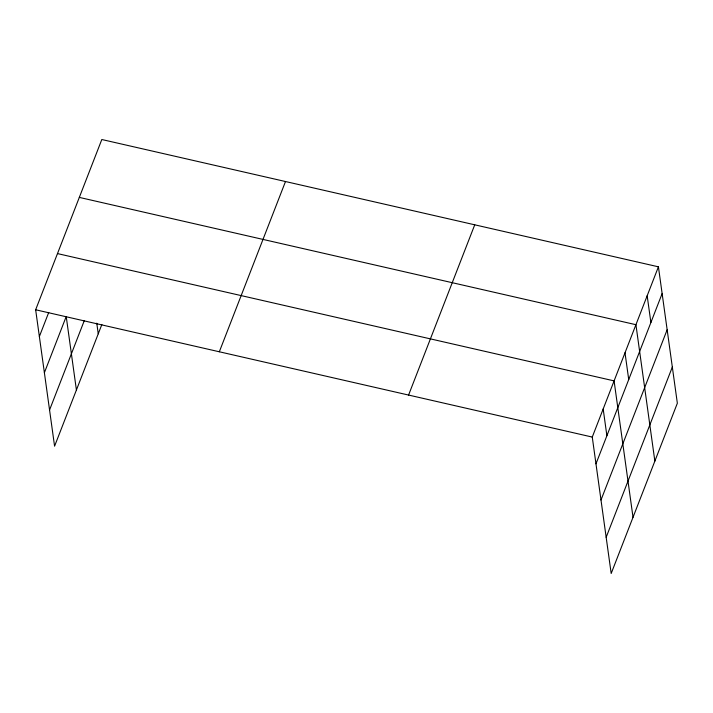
<?xml version="1.0" encoding="UTF-8"?>
<svg xmlns="http://www.w3.org/2000/svg" width="713" height="713" viewBox="0 0 713 713"><rect width="100%" height="100%" fill="white"/><g stroke="black" fill="none" stroke-linecap="round" stroke-linejoin="round"><path stroke-width="1.07" d="M101.861 324.513L54.58 446.178L35.65 309.772L101.816 139.516L658.42 266.822L677.35 403.228L611.184 573.484L592.262 437.069L658.42 266.822M39.367 336.536L48.725 312.454M44.384 372.721L66.22 316.536L76.416 390.002M49.553 410.002L84.259 320.707M219.328 351.776L285.494 181.53M408.576 395.064L474.742 224.809M595.97 463.833L662.136 293.587M600.997 500.018L667.154 329.762M606.166 537.299L672.332 367.043M79.321 197.403L635.925 324.7L654.855 461.115M57.486 253.587L614.089 380.885L633.019 517.299M35.65 309.772L592.262 437.069M647.172 295.761L650.889 322.526M625.007 352.792L628.723 379.557M603.18 408.977L606.888 435.741M96.772 323.176L98.242 333.818"/></g></svg>
